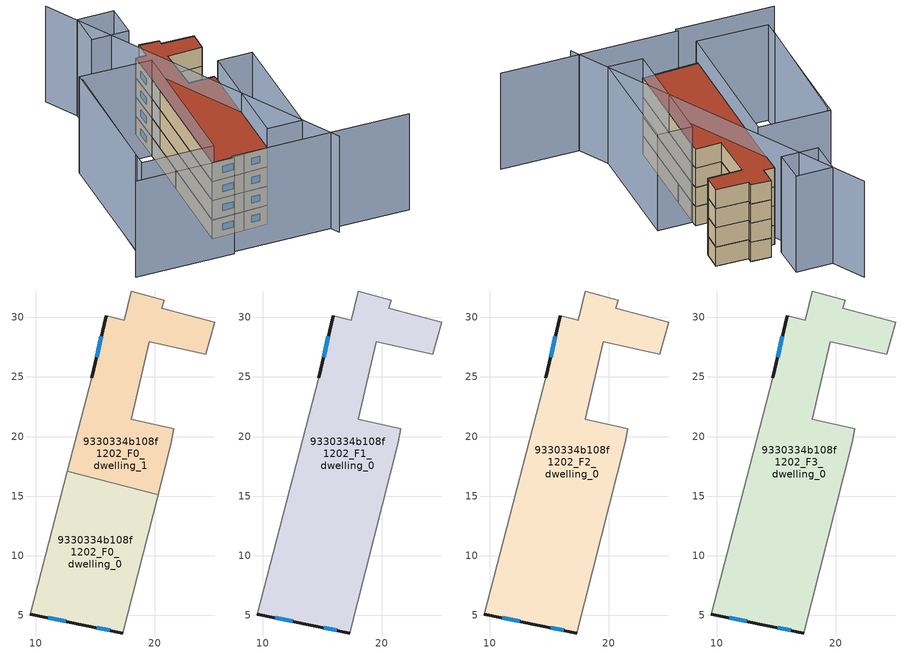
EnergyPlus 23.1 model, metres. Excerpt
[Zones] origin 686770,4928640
9330334b108f1202_F0_dwelling_0
 floor ground (EU_floor_Construction): 17.31,3.51 20.26,15.13 12.66,17.1 9.56,5.08 14.02,4.18 z0
 wall outside (EU_wall_Construction): 17.31,3.51 14.02,4.18 9.56,5.08 z0:3
 wall adiabatic (EU_wall_Construction): 9.56,5.08 12.66,17.1 / 20.26,15.13 17.31,3.51 z0:3
 wall to 9330334b108f1202_F0_dwelling_1 (EU_wall_Construction): 12.66,17.1 20.26,15.13 z0:3
 window (EU_Window_Construction): 16.21,3.74 15.12,3.96 / 12.53,4.48 11.04,4.78 z1:2
9330334b108f1202_F0_dwelling_1
 floor ground (EU_floor_Construction): 20.26,15.13 21.38,19.53 21.59,20.65 18.01,21.45 19.53,27.95 24.27,26.9 25.01,29.58 20.58,30.76 20.78,31.42 18.03,32.21 17.44,29.77 15.93,30.12 14.69,24.95 12.66,17.1 z0
 wall outside (EU_wall_Construction): 14.69,24.95 15.93,30.12 z0:3
 wall adiabatic (EU_wall_Construction): 12.66,17.1 14.69,24.95 / 15.93,30.12 17.44,29.77 18.03,32.21 20.78,31.42 20.58,30.76 25.01,29.58 24.27,26.9 19.53,27.95 18.01,21.45 21.59,20.65 21.38,19.53 20.26,15.13 z0:3
 window (EU_Window_Construction): 15.1,26.67 15.52,28.4 z1:2
9330334b108f1202_F1_dwelling_0
 floor to 9330334b108f1202_F0_dwelling_0 (EU_floor_Construction): 17.31,3.51 20.26,15.13 12.66,17.1 9.56,5.08 14.02,4.18 z3
 floor to 9330334b108f1202_F0_dwelling_1 (EU_floor_Construction): 20.26,15.13 21.38,19.53 21.59,20.65 18.01,21.45 19.53,27.95 24.27,26.9 25.01,29.58 20.58,30.76 20.78,31.42 18.03,32.21 17.44,29.77 15.93,30.12 14.69,24.95 12.66,17.1 z3
 wall outside (EU_wall_Construction): 17.31,3.51 14.02,4.18 9.56,5.08 / 14.69,24.95 15.93,30.12 z3:6
 wall adiabatic (EU_wall_Construction): 9.56,5.08 14.69,24.95 / 15.93,30.12 17.44,29.77 18.03,32.21 20.78,31.42 20.58,30.76 25.01,29.58 24.27,26.9 19.53,27.95 18.01,21.45 21.59,20.65 21.38,19.53 17.31,3.51 z3:6
 window (EU_Window_Construction): 16.21,3.74 15.12,3.96 / 12.53,4.48 11.04,4.78 / 15.1,26.67 15.52,28.4 z4:5
9330334b108f1202_F2_dwelling_0
 floor to 9330334b108f1202_F1_dwelling_0 (EU_floor_Construction): 17.31,3.51 21.38,19.53 21.59,20.65 18.01,21.45 19.53,27.95 24.27,26.9 25.01,29.58 20.58,30.76 20.78,31.42 18.03,32.21 17.44,29.77 15.93,30.12 14.69,24.95 9.56,5.08 14.02,4.18 z6
 wall outside (EU_wall_Construction): 17.31,3.51 14.02,4.18 9.56,5.08 / 14.69,24.95 15.93,30.12 z6:9
 wall adiabatic (EU_wall_Construction): 9.56,5.08 14.69,24.95 / 15.93,30.12 17.44,29.77 18.03,32.21 20.78,31.42 20.58,30.76 25.01,29.58 24.27,26.9 19.53,27.95 18.01,21.45 21.59,20.65 21.38,19.53 17.31,3.51 z6:9
 window (EU_Window_Construction): 16.21,3.74 15.12,3.96 / 12.53,4.48 11.04,4.78 / 15.1,26.67 15.52,28.4 z7:8
9330334b108f1202_F3_dwelling_0
 floor to 9330334b108f1202_F2_dwelling_0 (EU_floor_Construction): 17.31,3.51 21.38,19.53 21.59,20.65 18.01,21.45 19.53,27.95 24.27,26.9 25.01,29.58 20.58,30.76 20.78,31.42 18.03,32.21 17.44,29.77 15.93,30.12 14.69,24.95 9.56,5.08 14.02,4.18 z9
 wall outside (EU_wall_Construction): 17.31,3.51 14.02,4.18 9.56,5.08 / 14.69,24.95 15.93,30.12 z9:12
 wall adiabatic (EU_wall_Construction): 9.56,5.08 14.69,24.95 / 15.93,30.12 17.44,29.77 18.03,32.21 20.78,31.42 20.58,30.76 25.01,29.58 24.27,26.9 19.53,27.95 18.01,21.45 21.59,20.65 21.38,19.53 17.31,3.51 z9:12
 window (EU_Window_Construction): 16.21,3.74 15.12,3.96 / 12.53,4.48 11.04,4.78 / 15.1,26.67 15.52,28.4 z10:11
 roof outside (EU_roof_Construction): 25.01,29.58 24.27,26.9 19.53,27.95 18.01,21.45 21.59,20.65 21.38,19.53 17.31,3.51 14.02,4.18 9.56,5.08 14.69,24.95 15.93,30.12 17.44,29.77 18.03,32.21 20.78,31.42 20.58,30.76 z12
shading: 23.4,-2.15 33.96,-4.75 / 9.84,1.23 23.45,-2.16 / -3.48,4.09 9.9,0.71 / 4.94,26.75 0.04,8.56 / 23.65,-3.47 11.16,43.01 / 17.31,3.51 21.44,19.77 / 21.44,19.77 26.17,18.57 / 26.17,18.57 22.04,2.31 / 22.04,2.31 17.31,3.51 / 14.69,24.95 9.42,4.54 / 9.42,4.54 -0.35,7.06 / -0.35,7.06 4.93,27.47 / 4.93,27.47 14.69,24.95 / 11.33,33.33 12.49,38.08 / 12.49,38.08 17.5,36.85 / 17.5,36.85 16.34,32.11 / 16.34,32.11 11.33,33.33 z0:15
[Building]
EU S2 Campaign: North Axis=0; Terrain=City; Solar Distribution=FullExterior
[Site:Location]
Bologna: Latitude=44.5; Longitude=11.25; Time Zone=1; Elevation=37
[SizingPeriod:WeatherFileDays]
AnnualSizingPeriod: Begin Month=1; Begin Day of Month=1; End Month=12; End Day of Month=31; Day of Week for Start Day=Monday; Use Weather File Daylight Saving Period=No; Use Weather File Rain and Snow Indicators=No
[MATERIAL]
EU_InternalMass_Material: Roughness=MediumRough; Thickness=0.1; Conductivity=1; Density=1800; Specific Heat=900; Thermal Absorptance=0.9; Solar Absorptance=0.7; Visible Absorptance=0.7
[MATERIAL:NOMASS] Roughness=MediumRough; Thermal Absorptance=0.9; Solar Absorptance=0.7; Visible Absorptance=0.7
Name | Thermal Resistance
EU_wall_NoMass | 0.937881
EU_roof_NoMass | 0.548572
EU_floor_NoMass | 0.71348
[WINDOWMATERIAL:SIMPLEGLAZINGSYSTEM]
EU_Window_SimpleGlazing: UFactor=4.25633; Solar Heat Gain Coefficient=0.85; Visible Transmittance=0.85
[CONSTRUCTION]
EU_wall_Construction: EU_wall_NoMass
EU_roof_Construction: EU_roof_NoMass
EU_floor_Construction: EU_floor_NoMass
EU_InternalMass_Construction: EU_InternalMass_Material
EU_Window_Construction: EU_Window_SimpleGlazing
[ZONE] Type=1; Multiplier=1; Ceiling Height=autocalculate; Floor Area=autocalculate; Part of Total Floor Area=Yes
Name | Volume
9330334b108f1202_F0_dwelling_0 | 288.187
9330334b108f1202_F1_dwelling_0 | 576.38
9330334b108f1202_F2_dwelling_0; 9330334b108f1202_F3_dwelling_0 | 576.393
9330334b108f1202_F0_dwelling_1 | 288.2
[INTERNALMASS] Construction=EU_InternalMass_Construction
Name | Zone or ZoneList | Surface Area
9330334b108f1202_F0_dwelling_0_EU_InternalMass | 9330334b108f1202_F0_dwelling_0 | 96.0623
9330334b108f1202_F0_dwelling_1_EU_InternalMass | 9330334b108f1202_F0_dwelling_1 | 96.067
9330334b108f1202_F1_dwelling_0_EU_InternalMass | 9330334b108f1202_F1_dwelling_0 | 192.131
9330334b108f1202_F2_dwelling_0_EU_InternalMass | 9330334b108f1202_F2_dwelling_0 | 192.131
9330334b108f1202_F3_dwelling_0_EU_InternalMass | 9330334b108f1202_F3_dwelling_0 | 192.131
[OTHEREQUIPMENT] Fuel Type=Electricity; Design Level Calculation Method=Watts/Area; Power per Zone Floor Area=1; Fraction Latent=0; Fraction Radiant=0; Fraction Lost=0; Carbon Dioxide Generation Rate=0; EndUse Subcategory=EU_Step8_InternalGains
Name | Zone or ZoneList or Space or SpaceList | Schedule
EU_Step8_InternalGain_9330334b108f1202_F0_dwelling_0_f000 | 9330334b108f1202_F0_dwelling_0 | EU_Step8_GainSchedule_9330334b108f1202_F0_dwelling_0_f000
EU_Step8_InternalGain_9330334b108f1202_F0_dwelling_1_f000 | 9330334b108f1202_F0_dwelling_1 | EU_Step8_GainSchedule_9330334b108f1202_F0_dwelling_1_f000
EU_Step8_InternalGain_9330334b108f1202_F1_dwelling_0_f000 | 9330334b108f1202_F1_dwelling_0 | EU_Step8_GainSchedule_9330334b108f1202_F1_dwelling_0_f000
EU_Step8_InternalGain_9330334b108f1202_F2_dwelling_0_f000 | 9330334b108f1202_F2_dwelling_0 | EU_Step8_GainSchedule_9330334b108f1202_F2_dwelling_0_f000
EU_Step8_InternalGain_9330334b108f1202_F3_dwelling_0_f000 | 9330334b108f1202_F3_dwelling_0 | EU_Step8_GainSchedule_9330334b108f1202_F3_dwelling_0_f000
[ZONEVENTILATION:DESIGNFLOWRATE] Schedule=EU_AlwaysOn; Design Flow Rate Calculation Method=AirChanges/Hour; Air Changes per Hour=0.687892; Ventilation Type=Natural; Fan Pressure Rise=0; Fan Total Efficiency=1; Constant Term Coefficient=1; Temperature Term Coefficient=0; Velocity Term Coefficient=0; Velocity Squared Term Coefficient=0; Minimum Indoor Temperature=-100; Maximum Indoor Temperature=100; Delta Temperature=-100; Minimum Outdoor Temperature=-100; Maximum Outdoor Temperature=100; Maximum Wind Speed=40
Name | Zone or ZoneList or Space or SpaceList
EU_ConstantAir_9330334b108f1202_F0_dwelling_0 | 9330334b108f1202_F0_dwelling_0
EU_ConstantAir_9330334b108f1202_F0_dwelling_1 | 9330334b108f1202_F0_dwelling_1
EU_ConstantAir_9330334b108f1202_F1_dwelling_0 | 9330334b108f1202_F1_dwelling_0
EU_ConstantAir_9330334b108f1202_F2_dwelling_0 | 9330334b108f1202_F2_dwelling_0
EU_ConstantAir_9330334b108f1202_F3_dwelling_0 | 9330334b108f1202_F3_dwelling_0
[HVACTEMPLATE:THERMOSTAT] Constant Heating Setpoint=20; Constant Cooling Setpoint=50
EU_HeatOnly_9330334b108f1202_F0_dwelling_0; EU_HeatOnly_9330334b108f1202_F0_dwelling_1; EU_HeatOnly_9330334b108f1202_F1_dwelling_0; EU_HeatOnly_9330334b108f1202_F2_dwelling_0; EU_HeatOnly_9330334b108f1202_F3_dwelling_0
[HVACTEMPLATE:ZONE:IDEALLOADSAIRSYSTEM] System Availability Schedule=EU_AlwaysOn; Maximum Heating Supply Air Temperature=50; Minimum Cooling Supply Air Temperature=13; Maximum Heating Supply Air Humidity Ratio=0.0156; Minimum Cooling Supply Air Humidity Ratio=0.0077; Heating Limit=NoLimit; Cooling Limit=NoLimit; Heating Availability Schedule=EU_AlwaysOn; Cooling Availability Schedule=EU_CoolingOff; Dehumidification Control Type=ConstantSensibleHeatRatio; Cooling Sensible Heat Ratio=0.7; Dehumidification Setpoint=60; Humidification Control Type=None; Humidification Setpoint=30; Outdoor Air Method=None; Outdoor Air Flow Rate per Person=0.00944; Outdoor Air Flow Rate per Zone Floor Area=0; Outdoor Air Flow Rate per Zone=0; Demand Controlled Ventilation Type=None; Outdoor Air Economizer Type=NoEconomizer; Heat Recovery Type=None; Sensible Heat Recovery Effectiveness=0.7; Latent Heat Recovery Effectiveness=0.65
Name | Template Thermostat
9330334b108f1202_F0_dwelling_0 | EU_HeatOnly_9330334b108f1202_F0_dwelling_0
9330334b108f1202_F0_dwelling_1 | EU_HeatOnly_9330334b108f1202_F0_dwelling_1
9330334b108f1202_F1_dwelling_0 | EU_HeatOnly_9330334b108f1202_F1_dwelling_0
9330334b108f1202_F2_dwelling_0 | EU_HeatOnly_9330334b108f1202_F2_dwelling_0
9330334b108f1202_F3_dwelling_0 | EU_HeatOnly_9330334b108f1202_F3_dwelling_0
[SIZING:ZONE] Zone Cooling Design Supply Air Temperature Input Method=SupplyAirTemperature; Zone Cooling Design Supply Air Temperature=13; Zone Heating Design Supply Air Temperature Input Method=SupplyAirTemperature; Zone Heating Design Supply Air Temperature=50; Zone Cooling Design Supply Air Humidity Ratio=0.008; Zone Heating Design Supply Air Humidity Ratio=0.008; Cooling Design Air Flow Method=DesignDay; Cooling Design Air Flow Rate=0; Cooling Minimum Air Flow per Zone Floor Area=0.000762; Cooling Minimum Air Flow=0; Cooling Minimum Air Flow Fraction=0.2; Heating Design Air Flow Method=DesignDay; Heating Design Air Flow Rate=0; Heating Maximum Air Flow per Zone Floor Area=0.002032; Heating Maximum Air Flow=0.141576; Heating Maximum Air Flow Fraction=0.3; Account for Dedicated Outdoor Air System=No; Dedicated Outdoor Air System Control Strategy=NeutralSupplyAir; Dedicated Outdoor Air Low Setpoint Temperature for Design=autosize; Dedicated Outdoor Air High Setpoint Temperature for Design=autosize; Zone Load Sizing Method=Sensible Load Only No Latent Load; Zone Latent Cooling Design Supply Air Humidity Ratio Input Method=HumidityRatioDifference; Zone Cooling Design Supply Air Humidity Ratio Difference=0.005; Zone Latent Heating Design Supply Air Humidity Ratio Input Method=HumidityRatioDifference; Zone Humidification Design Supply Air Humidity Ratio Difference=0.005
9330334b108f1202_F0_dwelling_0; 9330334b108f1202_F0_dwelling_1; 9330334b108f1202_F1_dwelling_0; 9330334b108f1202_F2_dwelling_0; 9330334b108f1202_F3_dwelling_0
[SCHEDULE:CONSTANT]
Name | Hourly Value
EU_AlwaysOn | 1
EU_CoolingOff | 0
[SCHEDULE:FILE] Column Number=1; Rows to Skip at Top=0; Number of Hours of Data=8760; Column Separator=Comma; Interpolate to Timestep=No; Minutes per Item=60; Adjust Schedule for Daylight Savings=Yes
Name | File
EU_Step8_GainSchedule_9330334b108f1202_F0_dwelling_0_f000 | ../../schedules/9330334b108f1202/9330334b108f1202_F0_dwelling_0_f000_gain.csv
EU_Step8_GainSchedule_9330334b108f1202_F0_dwelling_1_f000 | ../../schedules/9330334b108f1202/9330334b108f1202_F0_dwelling_1_f000_gain.csv
EU_Step8_GainSchedule_9330334b108f1202_F1_dwelling_0_f000 | ../../schedules/9330334b108f1202/9330334b108f1202_F1_dwelling_0_f000_gain.csv
EU_Step8_GainSchedule_9330334b108f1202_F2_dwelling_0_f000 | ../../schedules/9330334b108f1202/9330334b108f1202_F2_dwelling_0_f000_gain.csv
EU_Step8_GainSchedule_9330334b108f1202_F3_dwelling_0_f000 | ../../schedules/9330334b108f1202/9330334b108f1202_F3_dwelling_0_f000_gain.csv
